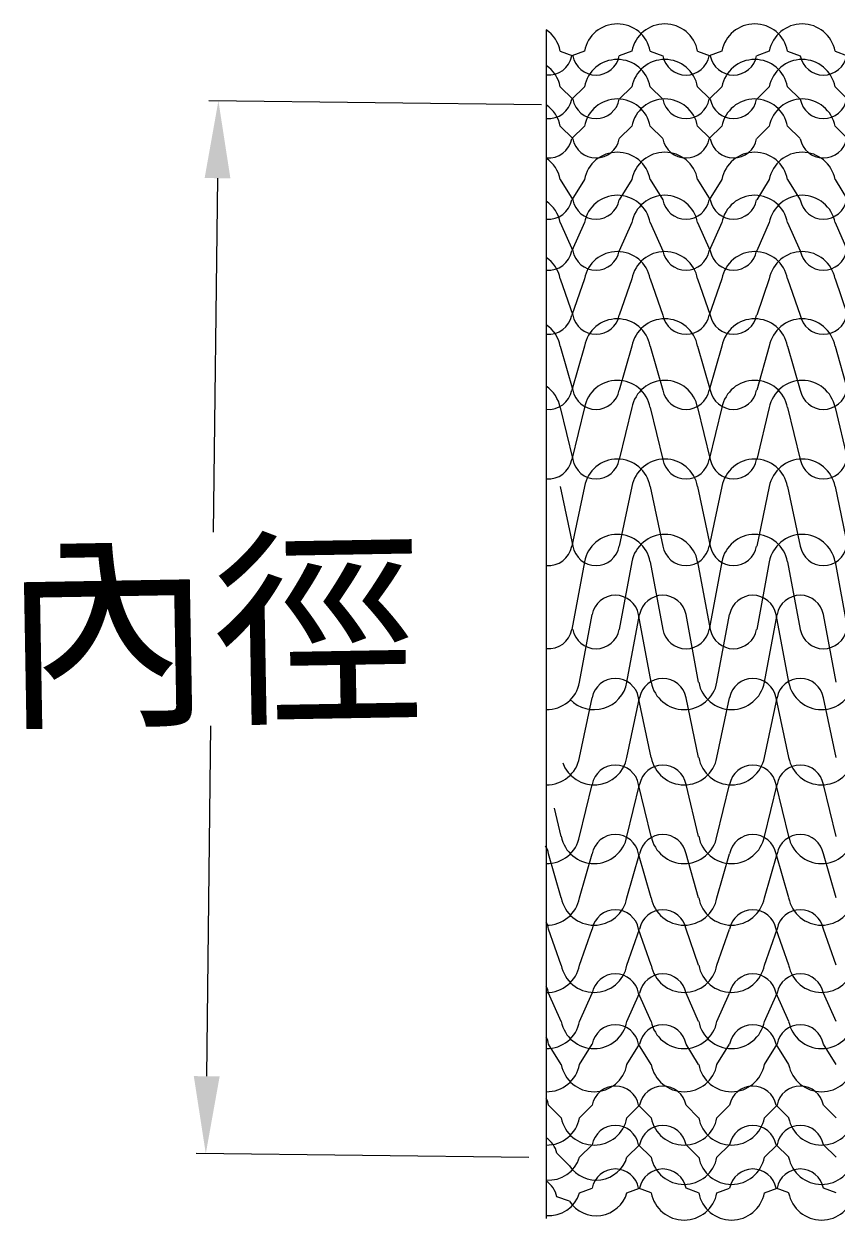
# Model space of a CAD drawing. Header units: millimetres. Extents: x 4229 to 8429, y -1187 to 1783.
# Drawn here: x 6240.6 to 6345.6, y 1157.9 to 1312.5 of the extents above; entities that cross this region are included whole.
import ezdxf

# ---------------------------------------------------------------- set-up
doc = ezdxf.new("R2010")
doc.units = ezdxf.units.MM
doc.styles.add('微軟正黑體-20', font='Microsoft JhengHei.ttf', dxfattribs={"height": 20})

msp = doc.modelspace()

# ---------------------------------------------------------------- linework, layer by layer
at = {"lineweight": 5}
for p, q in [((6308.09, 1311.71), (6308.09, 1158.08)), ((6309.89, 1308.94), (6311.53, 1308.35)), ((6313.03, 1308.94), (6311.4, 1308.35)), ((6319.16, 1308.94), (6317.52, 1308.35)), ((6321.53, 1308.94), (6323.16, 1308.35)), ((6327.65, 1308.94), (6329.29, 1308.35)), ((6330.79, 1308.94), (6329.16, 1308.35)), ((6336.92, 1308.94), (6335.29, 1308.35)), ((6339.29, 1308.94), (6340.92, 1308.35)), ((6345.42, 1308.94), (6347.05, 1308.35)), ((6309.89, 1304.34), (6311.53, 1302.73)), ((6313.03, 1304.34), (6311.4, 1302.73)), ((6319.16, 1304.34), (6317.52, 1302.73)), ((6321.53, 1304.34), (6323.16, 1302.73)), ((6327.65, 1304.34), (6329.29, 1302.73)), ((6330.79, 1304.34), (6329.16, 1302.73)), ((6336.92, 1304.34), (6335.29, 1302.73)), ((6339.29, 1304.34), (6340.92, 1302.73)), ((6345.42, 1304.34), (6347.05, 1302.73)), ((6307.46, 1302.03), (6264.47, 1302.54)), ((6309.89, 1299.25), (6311.53, 1297.64)), ((6313.03, 1299.25), (6311.4, 1297.64)), ((6319.16, 1299.25), (6317.52, 1297.64)), ((6321.53, 1299.25), (6323.16, 1297.64)), ((6327.65, 1299.25), (6329.29, 1297.64)), ((6330.79, 1299.25), (6329.16, 1297.64)), ((6336.92, 1299.25), (6335.29, 1297.64)), ((6339.29, 1299.25), (6340.92, 1297.64)), ((6345.42, 1299.25), (6347.05, 1297.64)), ((6265.6, 1292.53), (6265.05, 1246.77)), ((6309.89, 1292.36), (6311.53, 1289.73)), ((6313.03, 1292.36), (6311.4, 1289.73)), ((6319.16, 1292.36), (6317.52, 1289.73)), ((6321.53, 1292.36), (6323.16, 1289.73)), ((6327.65, 1292.36), (6329.29, 1289.73)), ((6330.79, 1292.36), (6329.16, 1289.73)), ((6336.92, 1292.36), (6335.29, 1289.73)), ((6339.29, 1292.36), (6340.92, 1289.73)), ((6345.42, 1292.36), (6347.05, 1289.73)), ((6309.89, 1286.79), (6311.53, 1283.14)), ((6313.03, 1286.79), (6311.4, 1283.14)), ((6319.16, 1286.79), (6317.52, 1283.14)), ((6321.53, 1286.79), (6323.16, 1283.14)), ((6327.65, 1286.79), (6329.29, 1283.14)), ((6330.79, 1286.79), (6329.16, 1283.14)), ((6336.92, 1286.79), (6335.29, 1283.14)), ((6339.29, 1286.79), (6340.92, 1283.14)), ((6345.42, 1286.79), (6347.05, 1283.14)), ((6309.89, 1279.53), (6311.53, 1274.85)), ((6313.03, 1279.53), (6311.4, 1274.85)), ((6319.16, 1279.53), (6317.52, 1274.85)), ((6321.53, 1279.53), (6323.16, 1274.85)), ((6327.65, 1279.53), (6329.29, 1274.85)), ((6330.79, 1279.53), (6329.16, 1274.85)), ((6336.92, 1279.53), (6335.29, 1274.85)), ((6339.29, 1279.53), (6340.92, 1274.85)), ((6345.42, 1279.53), (6347.05, 1274.85)), ((6309.89, 1270.83), (6311.53, 1265.14)), ((6313.03, 1270.83), (6311.4, 1265.14)), ((6319.16, 1270.83), (6317.52, 1265.14)), ((6321.53, 1270.83), (6323.16, 1265.14)), ((6327.65, 1270.83), (6329.29, 1265.14)), ((6330.79, 1270.83), (6329.16, 1265.14)), ((6336.92, 1270.83), (6335.29, 1265.14)), ((6339.29, 1270.83), (6340.92, 1265.14)), ((6345.42, 1270.83), (6347.05, 1265.14)), ((6309.89, 1262.88), (6311.53, 1256.17)), ((6313.03, 1262.88), (6311.4, 1256.17)), ((6319.16, 1262.88), (6317.52, 1256.17)), ((6321.53, 1262.88), (6323.16, 1256.17)), ((6327.65, 1262.88), (6329.29, 1256.17)), ((6330.79, 1262.88), (6329.16, 1256.17)), ((6336.92, 1262.88), (6335.29, 1256.17)), ((6339.29, 1262.88), (6340.92, 1256.17)), ((6345.42, 1262.88), (6347.05, 1256.17)), ((6309.89, 1252.7), (6311.53, 1244.97)), ((6313.03, 1252.7), (6311.4, 1244.97)), ((6319.16, 1252.7), (6317.52, 1244.97)), ((6321.53, 1252.7), (6323.16, 1244.97)), ((6327.65, 1252.7), (6329.29, 1244.97)), ((6330.79, 1252.7), (6329.16, 1244.97)), ((6336.92, 1252.7), (6335.29, 1244.97)), ((6339.29, 1252.7), (6340.92, 1244.97)), ((6345.42, 1252.7), (6347.05, 1244.97)), ((6313.03, 1242.97), (6311.4, 1234.22)), ((6319.16, 1242.97), (6317.52, 1234.22)), ((6321.53, 1242.97), (6323.16, 1234.22)), ((6327.65, 1242.97), (6329.29, 1234.22)), ((6330.79, 1242.97), (6329.16, 1234.22)), ((6336.92, 1242.97), (6335.29, 1234.22)), ((6339.29, 1242.97), (6340.92, 1234.22)), ((6345.42, 1242.97), (6347.05, 1234.22)), ((6312.4, 1227.39), (6314.03, 1236.15)), ((6318.52, 1227.39), (6320.16, 1236.15)), ((6321.66, 1227.39), (6320.03, 1236.15)), ((6327.79, 1227.39), (6326.16, 1236.15)), ((6330.16, 1227.39), (6331.79, 1236.15)), ((6336.28, 1227.39), (6337.92, 1236.15)), ((6339.43, 1227.39), (6337.79, 1236.15)), ((6345.55, 1227.39), (6343.92, 1236.15)), ((6312.4, 1217.66), (6314.03, 1225.4)), ((6318.52, 1217.66), (6320.16, 1225.4)), ((6321.66, 1217.66), (6320.03, 1225.4)), ((6327.79, 1217.66), (6326.16, 1225.4)), ((6330.16, 1217.66), (6331.79, 1225.4)), ((6336.28, 1217.66), (6337.92, 1225.4)), ((6339.43, 1217.66), (6337.79, 1225.4)), ((6345.55, 1217.66), (6343.92, 1225.4)), ((6264.21, 1176.48), (6264.75, 1221.78)), ((6312.4, 1207.48), (6314.03, 1214.2)), ((6318.52, 1207.48), (6320.16, 1214.2)), ((6321.66, 1207.48), (6320.03, 1214.2)), ((6327.79, 1207.48), (6326.16, 1214.2)), ((6330.16, 1207.48), (6331.79, 1214.2)), ((6336.28, 1207.48), (6337.92, 1214.2)), ((6339.43, 1207.48), (6337.79, 1214.2)), ((6345.55, 1207.48), (6343.92, 1214.2)), ((6310.03, 1207.48), (6309.14, 1211.14)), ((6310.03, 1199.53), (6308.39, 1205.23)), ((6312.4, 1199.53), (6314.03, 1205.23)), ((6318.52, 1199.53), (6320.16, 1205.23)), ((6321.66, 1199.53), (6320.03, 1205.23)), ((6327.79, 1199.53), (6326.16, 1205.23)), ((6330.16, 1199.53), (6331.79, 1205.23)), ((6336.28, 1199.53), (6337.92, 1205.23)), ((6339.43, 1199.53), (6337.79, 1205.23)), ((6345.55, 1199.53), (6343.92, 1205.23)), ((6310.03, 1190.84), (6308.39, 1195.51)), ((6312.4, 1190.84), (6314.03, 1195.51)), ((6318.52, 1190.84), (6320.16, 1195.51)), ((6321.66, 1190.84), (6320.03, 1195.51)), ((6327.79, 1190.84), (6326.16, 1195.51)), ((6330.16, 1190.84), (6331.79, 1195.51)), ((6336.28, 1190.84), (6337.92, 1195.51)), ((6339.43, 1190.84), (6337.79, 1195.51)), ((6345.55, 1190.84), (6343.92, 1195.51)), ((6310.03, 1183.57), (6308.39, 1187.22)), ((6312.4, 1183.57), (6314.03, 1187.22)), ((6318.52, 1183.57), (6320.16, 1187.22)), ((6321.66, 1183.57), (6320.03, 1187.22)), ((6327.79, 1183.57), (6326.16, 1187.22)), ((6330.16, 1183.57), (6331.79, 1187.22)), ((6336.28, 1183.57), (6337.92, 1187.22)), ((6339.43, 1183.57), (6337.79, 1187.22)), ((6345.55, 1183.57), (6343.92, 1187.22)), ((6310.03, 1178.01), (6308.39, 1180.64)), ((6312.4, 1178.01), (6314.03, 1180.64)), ((6318.52, 1178.01), (6320.16, 1180.64)), ((6321.66, 1178.01), (6320.03, 1180.64)), ((6327.79, 1178.01), (6326.16, 1180.64)), ((6330.16, 1178.01), (6331.79, 1180.64)), ((6336.28, 1178.01), (6337.92, 1180.64)), ((6339.43, 1178.01), (6337.79, 1180.64)), ((6345.55, 1178.01), (6343.92, 1180.64)), ((6310.03, 1171.12), (6308.39, 1172.73)), ((6312.4, 1171.12), (6314.03, 1172.73)), ((6318.52, 1171.12), (6320.16, 1172.73)), ((6321.66, 1171.12), (6320.03, 1172.73)), ((6327.79, 1171.12), (6326.16, 1172.73)), ((6330.16, 1171.12), (6331.79, 1172.73)), ((6336.28, 1171.12), (6337.92, 1172.73)), ((6339.43, 1171.12), (6337.79, 1172.73)), ((6345.55, 1171.12), (6343.92, 1172.73)), ((6312.4, 1166.02), (6314.03, 1167.63)), ((6318.52, 1166.02), (6320.16, 1167.63)), ((6321.66, 1166.02), (6320.03, 1167.63)), ((6327.79, 1166.02), (6326.16, 1167.63)), ((6330.16, 1166.02), (6331.79, 1167.63)), ((6336.28, 1166.02), (6337.92, 1167.63)), ((6339.43, 1166.02), (6337.79, 1167.63)), ((6345.55, 1166.02), (6343.92, 1167.63)), ((6305.83, 1165.98), (6262.84, 1166.5)), ((6311.09, 1164.92), (6309.45, 1166.53)), ((6311.09, 1160.33), (6309.45, 1160.91)), ((6312.4, 1161.42), (6314.03, 1162.01)), ((6318.52, 1161.42), (6320.16, 1162.01)), ((6321.66, 1161.42), (6320.03, 1162.01)), ((6327.79, 1161.42), (6326.16, 1162.01)), ((6330.16, 1161.42), (6331.79, 1162.01)), ((6336.28, 1161.42), (6337.92, 1162.01)), ((6339.43, 1161.42), (6337.79, 1162.01)), ((6345.55, 1161.42), (6343.92, 1162.01))]:
    msp.add_line(p, q, dxfattribs=at)
for centre, radius, start, end in [((6317.28, 1308.15), 4.32, 10.5854, 169.4146), ((6323.41, 1308.15), 4.32, 10.5854, 169.4146), ((6335.04, 1308.15), 4.32, 10.5854, 169.4146), ((6341.17, 1308.15), 4.32, 10.5854, 169.4146), ((6305.65, 1308.15), 4.32, 10.5854, 55.597), ((6308.4, 1308.91), 3.05, 264.126, 349.4146), ((6314.53, 1308.91), 3.05, 190.5854, 349.4146), ((6317.28, 1303.55), 4.32, 10.5854, 169.4146), ((6323.41, 1303.55), 4.32, 10.5854, 169.4146), ((6326.16, 1308.91), 3.05, 190.5854, 349.4146), ((6332.29, 1308.91), 3.05, 190.5854, 349.4146), ((6335.04, 1303.55), 4.32, 10.5854, 169.4146), ((6341.17, 1303.55), 4.32, 10.5854, 169.4146), ((6343.92, 1308.91), 3.05, 190.5854, 349.4146), ((6305.65, 1303.55), 4.32, 10.5854, 55.597), ((6308.4, 1303.29), 3.05, 264.126, 349.4146), ((6305.65, 1298.45), 4.32, 10.5854, 55.597), ((6314.53, 1303.29), 3.05, 190.5854, 349.4146), ((6317.28, 1298.45), 4.32, 10.5854, 169.4146), ((6323.41, 1298.45), 4.32, 10.5854, 169.4146), ((6326.16, 1303.29), 3.05, 190.5854, 349.4146), ((6332.29, 1303.29), 3.05, 190.5854, 349.4146), ((6335.04, 1298.45), 4.32, 10.5854, 169.4146), ((6341.17, 1298.45), 4.32, 10.5854, 169.4146), ((6343.92, 1303.29), 3.05, 190.5854, 349.4146), ((6308.4, 1298.2), 3.05, 264.126, 349.4146), ((6314.53, 1298.2), 3.05, 190.5854, 349.4146), ((6326.16, 1298.2), 3.05, 190.5854, 349.4146), ((6332.29, 1298.2), 3.05, 190.5854, 349.4146), ((6343.92, 1298.2), 3.05, 190.5854, 349.4146), ((6317.28, 1291.56), 4.32, 10.5854, 169.4146), ((6323.41, 1291.56), 4.32, 10.5854, 169.4146), ((6335.04, 1291.56), 4.32, 10.5854, 169.4146), ((6341.17, 1291.56), 4.32, 10.5854, 169.4146), ((6305.65, 1291.56), 4.32, 10.5854, 55.597), ((6308.4, 1290.29), 3.05, 264.126, 349.4146), ((6305.65, 1286), 4.32, 10.5854, 55.597), ((6314.53, 1290.29), 3.05, 190.5854, 349.4146), ((6317.28, 1286), 4.32, 10.5854, 169.4146), ((6323.41, 1286), 4.32, 10.5854, 169.4146), ((6326.16, 1290.29), 3.05, 190.5854, 349.4146), ((6332.29, 1290.29), 3.05, 190.5854, 349.4146), ((6335.04, 1286), 4.32, 10.5854, 169.4146), ((6341.17, 1286), 4.32, 10.5854, 169.4146), ((6343.92, 1290.29), 3.05, 190.5854, 349.4146), ((6308.4, 1283.7), 3.05, 264.126, 349.4146), ((6314.53, 1283.7), 3.05, 190.5854, 349.4146), ((6317.28, 1278.73), 4.32, 10.5854, 169.4146), ((6323.41, 1278.73), 4.32, 10.5854, 169.4146), ((6326.16, 1283.7), 3.05, 190.5854, 349.4146), ((6332.29, 1283.7), 3.05, 190.5854, 349.4146), ((6335.04, 1278.73), 4.32, 10.5854, 169.4146), ((6341.17, 1278.73), 4.32, 10.5854, 169.4146), ((6343.92, 1283.7), 3.05, 190.5854, 349.4146), ((6305.65, 1278.73), 4.32, 10.5854, 55.597), ((6308.4, 1275.41), 3.05, 264.126, 349.4146), ((6314.53, 1275.41), 3.05, 190.5854, 349.4146), ((6317.28, 1270.04), 4.32, 10.5854, 169.4146), ((6323.41, 1270.04), 4.32, 10.5854, 169.4146), ((6326.16, 1275.41), 3.05, 190.5854, 349.4146), ((6332.29, 1275.41), 3.05, 190.5854, 349.4146), ((6335.04, 1270.04), 4.32, 10.5854, 169.4146), ((6341.17, 1270.04), 4.32, 10.5854, 169.4146), ((6343.92, 1275.41), 3.05, 190.5854, 349.4146), ((6305.65, 1270.04), 4.32, 10.5854, 55.597), ((6317.28, 1262.09), 4.32, 10.5854, 169.4146), ((6323.41, 1262.09), 4.32, 10.5854, 169.4146), ((6335.04, 1262.09), 4.32, 10.5854, 169.4146), ((6341.17, 1262.09), 4.32, 10.5854, 169.4146), ((6305.65, 1262.09), 4.32, 10.5854, 55.597), ((6308.4, 1265.7), 3.05, 264.126, 349.4146), ((6314.53, 1265.7), 3.05, 190.5854, 349.4146), ((6326.16, 1265.7), 3.05, 190.5854, 349.4146), ((6332.29, 1265.7), 3.05, 190.5854, 349.4146), ((6343.92, 1265.7), 3.05, 190.5854, 349.4146), ((6308.4, 1256.73), 3.05, 264.126, 349.4146), ((6314.53, 1256.73), 3.05, 190.5854, 349.4146), ((6317.28, 1251.91), 4.32, 10.5854, 169.4146), ((6323.41, 1251.91), 4.32, 10.5854, 169.4146), ((6326.16, 1256.73), 3.05, 190.5854, 349.4146), ((6332.29, 1256.73), 3.05, 190.5854, 349.4146), ((6335.04, 1251.91), 4.32, 10.5854, 169.4146), ((6341.17, 1251.91), 4.32, 10.5854, 169.4146), ((6343.92, 1256.73), 3.05, 190.5854, 349.4146), ((6317.28, 1242.18), 4.32, 10.5854, 169.4146), ((6323.41, 1242.18), 4.32, 10.5854, 169.4146), ((6335.04, 1242.18), 4.32, 10.5854, 169.4146), ((6341.17, 1242.18), 4.32, 10.5854, 169.4146), ((6308.4, 1245.53), 3.05, 264.126, 349.4146), ((6314.53, 1245.53), 3.05, 190.5854, 349.4146), ((6326.16, 1245.53), 3.05, 190.5854, 349.4146), ((6332.29, 1245.53), 3.05, 190.5854, 349.4146), ((6343.92, 1245.53), 3.05, 190.5854, 349.4146), ((6317.03, 1235.59), 3.05, 10.5854, 169.4146), ((6323.16, 1235.59), 3.05, 10.5854, 169.4146), ((6334.79, 1235.59), 3.05, 10.5854, 169.4146), ((6340.92, 1235.59), 3.05, 10.5854, 169.4146), ((6308.4, 1234.78), 3.05, 264.126, 349.4146), ((6314.53, 1234.78), 3.05, 190.5854, 349.4146), ((6326.16, 1234.78), 3.05, 190.5854, 349.4146), ((6332.29, 1234.78), 3.05, 190.5854, 349.4146), ((6343.92, 1234.78), 3.05, 190.5854, 349.4146), ((6308.15, 1228.18), 4.32, 269.177, 349.4146), ((6314.28, 1228.18), 4.32, 224.0259, 349.4146), ((6317.03, 1224.84), 3.05, 10.5854, 169.4146), ((6323.16, 1224.84), 3.05, 10.5854, 169.4146), ((6325.91, 1228.18), 4.32, 190.5854, 349.4146), ((6332.04, 1228.18), 4.32, 190.5854, 349.4146), ((6334.79, 1224.84), 3.05, 10.5854, 169.4146), ((6340.92, 1224.84), 3.05, 10.5854, 169.4146), ((6343.67, 1228.18), 4.32, 190.5854, 349.4146), ((6308.15, 1218.46), 4.32, 269.177, 349.4146), ((6314.28, 1218.46), 4.32, 199.8379, 349.4146), ((6317.03, 1213.64), 3.05, 10.5854, 169.4146), ((6323.16, 1213.64), 3.05, 10.5854, 169.4146), ((6325.91, 1218.46), 4.32, 190.5854, 349.4146), ((6332.04, 1218.46), 4.32, 190.5854, 349.4146), ((6334.79, 1213.64), 3.05, 10.5854, 169.4146), ((6340.92, 1213.64), 3.05, 10.5854, 169.4146), ((6343.67, 1218.46), 4.32, 190.5854, 349.4146), ((6308.15, 1208.28), 4.32, 269.177, 349.4146), ((6314.28, 1208.28), 4.32, 190.5854, 349.4146), ((6317.03, 1204.67), 3.05, 10.5854, 169.4146), ((6323.16, 1204.67), 3.05, 10.5854, 169.4146), ((6325.91, 1208.28), 4.32, 190.5854, 349.4146), ((6332.04, 1208.28), 4.32, 190.5854, 349.4146), ((6334.79, 1204.67), 3.05, 10.5854, 169.4146), ((6340.92, 1204.67), 3.05, 10.5854, 169.4146), ((6343.67, 1208.28), 4.32, 190.5854, 349.4146), ((6305.4, 1204.67), 3.05, 10.5854, 31.835), ((6308.15, 1200.33), 4.32, 269.177, 349.4146), ((6314.28, 1200.33), 4.32, 190.5854, 349.4146), ((6325.91, 1200.33), 4.32, 190.5854, 349.4146), ((6332.04, 1200.33), 4.32, 190.5854, 349.4146), ((6343.67, 1200.33), 4.32, 190.5854, 349.4146), ((6317.03, 1194.95), 3.05, 10.5854, 169.4146), ((6323.16, 1194.95), 3.05, 10.5854, 169.4146), ((6334.79, 1194.95), 3.05, 10.5854, 169.4146), ((6340.92, 1194.95), 3.05, 10.5854, 169.4146), ((6305.4, 1194.95), 3.05, 10.5854, 28.0625), ((6308.15, 1191.63), 4.32, 269.177, 349.4146), ((6314.28, 1191.63), 4.32, 190.5854, 349.4146), ((6325.91, 1191.63), 4.32, 190.5854, 349.4146), ((6332.04, 1191.63), 4.32, 190.5854, 349.4146), ((6343.67, 1191.63), 4.32, 190.5854, 349.4146), ((6317.03, 1186.66), 3.05, 10.5854, 169.4146), ((6323.16, 1186.66), 3.05, 10.5854, 169.4146), ((6334.79, 1186.66), 3.05, 10.5854, 169.4146), ((6340.92, 1186.66), 3.05, 10.5854, 169.4146), ((6305.4, 1186.66), 3.05, 10.5854, 28.0625), ((6308.15, 1184.37), 4.32, 269.177, 349.4146), ((6314.28, 1184.37), 4.32, 190.5854, 349.4146), ((6317.03, 1180.08), 3.05, 10.5854, 169.4146), ((6323.16, 1180.08), 3.05, 10.5854, 169.4146), ((6325.91, 1184.37), 4.32, 190.5854, 349.4146), ((6332.04, 1184.37), 4.32, 190.5854, 349.4146), ((6334.79, 1180.08), 3.05, 10.5854, 169.4146), ((6340.92, 1180.08), 3.05, 10.5854, 169.4146), ((6343.67, 1184.37), 4.32, 190.5854, 349.4146), ((6305.4, 1180.08), 3.05, 10.5854, 28.0625), ((6308.15, 1178.8), 4.32, 269.177, 349.4146), ((6314.28, 1178.8), 4.32, 190.5854, 349.4146), ((6325.91, 1178.8), 4.32, 190.5854, 349.4146), ((6332.04, 1178.8), 4.32, 190.5854, 349.4146), ((6343.67, 1178.8), 4.32, 190.5854, 349.4146), ((6317.03, 1172.17), 3.05, 10.5854, 169.4146), ((6323.16, 1172.17), 3.05, 10.5854, 169.4146), ((6334.79, 1172.17), 3.05, 10.5854, 169.4146), ((6340.92, 1172.17), 3.05, 10.5854, 169.4146), ((6305.4, 1172.17), 3.05, 10.5854, 28.0625), ((6308.15, 1171.91), 4.32, 269.177, 349.4146), ((6314.28, 1171.91), 4.32, 190.5854, 349.4146), ((6317.03, 1167.07), 3.05, 10.5854, 169.4146), ((6323.16, 1167.07), 3.05, 10.5854, 169.4146), ((6325.91, 1171.91), 4.32, 190.5854, 349.4146), ((6332.04, 1171.91), 4.32, 190.5854, 349.4146), ((6334.79, 1167.07), 3.05, 10.5854, 169.4146), ((6340.92, 1167.07), 3.05, 10.5854, 169.4146), ((6343.67, 1171.91), 4.32, 190.5854, 349.4146), ((6306.45, 1165.97), 3.05, 10.5854, 57.5714), ((6308.42, 1167.21), 4.15, 265.3872, 343.3666), ((6314.55, 1167.21), 4.15, 213.4238, 343.3666), ((6325.91, 1166.82), 4.32, 190.5854, 349.4146), ((6332.04, 1166.82), 4.32, 190.5854, 349.4146), ((6343.67, 1166.82), 4.32, 190.5854, 349.4146), ((6317.03, 1161.45), 3.05, 10.5854, 169.4146), ((6323.16, 1161.45), 3.05, 10.5854, 169.4146), ((6334.79, 1161.45), 3.05, 10.5854, 169.4146), ((6340.92, 1161.45), 3.05, 10.5854, 169.4146), ((6306.45, 1160.35), 3.05, 10.5854, 57.5714), ((6308.42, 1162.61), 4.15, 265.3872, 343.3666), ((6314.55, 1162.61), 4.15, 213.4238, 343.3666), ((6325.91, 1162.22), 4.32, 190.5854, 349.4146), ((6332.04, 1162.22), 4.32, 190.5854, 349.4146), ((6343.67, 1162.22), 4.32, 190.5854, 349.4146)]:
    msp.add_arc(centre, radius, start, end, dxfattribs=at)
for points in [[(6263.94, 1292.55), (6267.27, 1292.51), (6265.72, 1302.53)], [(6262.54, 1176.5), (6265.88, 1176.46), (6264.09, 1166.48)]]:
    msp.add_solid(points, dxfattribs=at)

# ---------------------------------------------------------------- texts
at = {"lineweight": 5, "style": '微軟正黑體-20'}
msp.add_text('內徑', height=20, rotation=1, dxfattribs=at).set_placement((6237.88, 1223.47))

doc.saveas('drawing.dxf')
